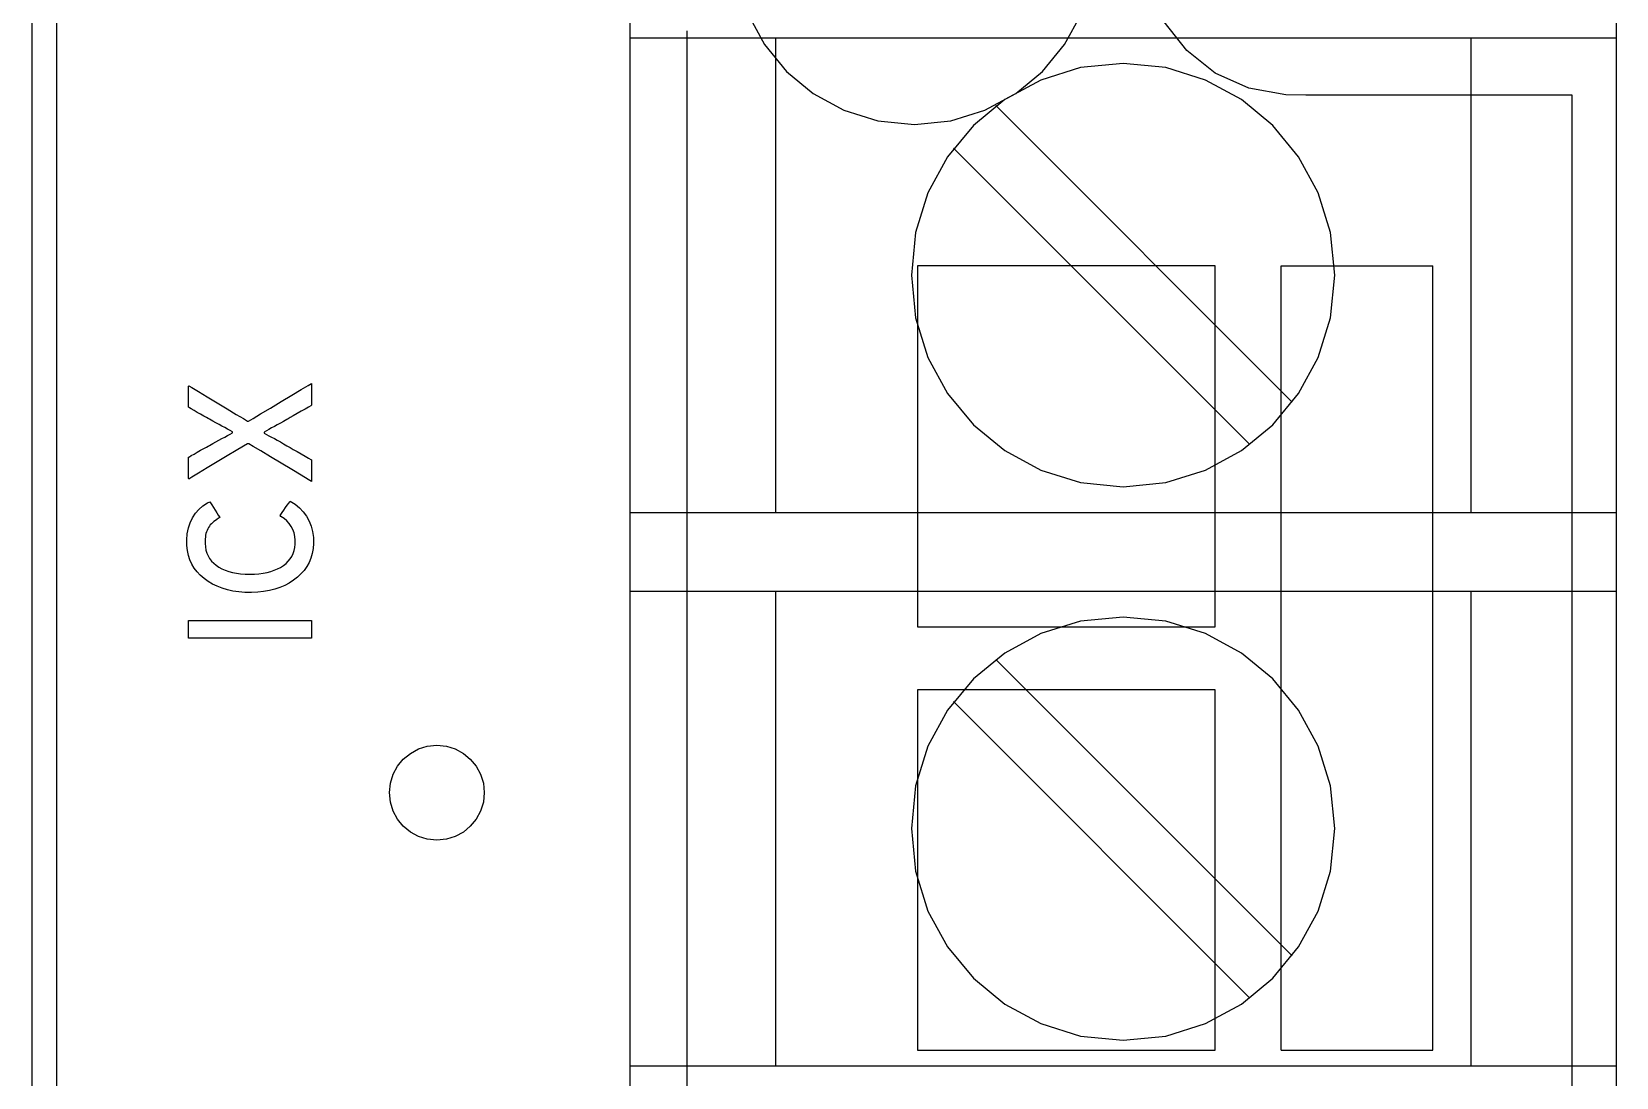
# Model space of a CAD drawing. Extents: x 1 to 47.7, y 0.2 to 33.5.
# Drawn here: x 34.671 to 35.924, y 8.065 to 8.891 of the extents above; entities that cross this region are included whole.
import ezdxf

# ---------------------------------------------------------------- set-up
doc = ezdxf.new("R2010")
doc.units = 0
doc.header["$MEASUREMENT"] = 0
for name, color, linetype in [('1_1__SCREW_TERMINAL_BLOCK_', 7, 'CONTINUOUS'), ('1_2__SCREW_TERMINAL_BLOCK_', 7, 'CONTINUOUS'), ('1_3__CONNECTORIZED_RELAY__', 7, 'CONTINUOUS'), ('1_4__CONNECTORIZED_RELAY__', 7, 'CONTINUOUS')]:
    doc.layers.add(name, color=color, linetype=linetype)

msp = doc.modelspace()

# ---------------------------------------------------------------- linework, layer by layer
at = {"layer": '1_1__SCREW_TERMINAL_BLOCK_'}
for points in [[(34.6712, 12.2817), (34.6712, 12.1342), (34.6712, 11.9848), (34.6712, 11.8335), (34.6712, 11.6806), (34.6712, 11.526), (34.6712, 11.3699), (34.6712, 11.2125), (34.6712, 11.0537), (34.6712, 10.8937), (34.6712, 10.7326), (34.6712, 10.5705), (34.6712, 10.4076), (34.6712, 10.2438), (34.6712, 9.9144), (34.6712, 9.583), (34.6712, 8.9177), (34.6712, 8.5855), (34.6712, 8.2547), (34.6712, 7.9261)], [(34.6912, 7.9279), (34.6912, 8.0812), (34.6912, 8.3895), (34.6912, 8.6997), (34.6912, 9.011), (34.6912, 9.6339), (34.6912, 9.944), (34.6912, 10.2521), (34.6912, 10.4051), (34.6912, 10.5574), (34.6912, 10.7088), (34.6912, 10.8592), (34.6912, 11.0086), (34.6912, 11.1568), (34.6912, 11.3037), (34.6912, 11.4493), (34.6912, 11.5934), (34.6912, 11.7359), (34.6912, 11.8769), (34.6912, 12.016), (34.6912, 12.1534), (34.6912, 12.2887)], [(35.1441, 8.8996), (35.1441, 8.8591), (35.1441, 8.8078), (35.1441, 8.7466), (35.1441, 8.6761), (35.1441, 8.5972), (35.1441, 8.5108), (35.1441, 8.4176), (35.1441, 8.3185), (35.1441, 8.2142), (35.1441, 7.9935)], [(35.9241, 7.9935), (35.9241, 8.2142), (35.9241, 8.3185), (35.9241, 8.4176), (35.9241, 8.5108), (35.9241, 8.5972), (35.9241, 8.6761), (35.9241, 8.7466), (35.9241, 8.8078), (35.9241, 8.8591), (35.9241, 8.8996)], [(35.1441, 8.886), (35.9241, 8.886)], [(35.2592, 8.886), (35.2592, 8.511)], [(35.809, 8.886), (35.809, 8.511)], [(35.4335, 8.8325), (35.6678, 8.5982)], [(35.4001, 8.799), (35.6344, 8.5648)], [(35.1441, 8.511), (35.9241, 8.511)], [(35.1441, 8.4487), (35.9241, 8.4487)], [(35.2592, 8.4487), (35.2592, 8.0737)], [(35.809, 8.4487), (35.809, 8.0737)], [(34.8925, 8.4116), (34.7953, 8.4116), (34.7953, 8.4257), (34.8925, 8.4257), (34.8925, 8.4116)], [(35.4335, 8.3949), (35.6678, 8.1607)], [(35.4001, 8.3615), (35.6344, 8.1272)], [(35.1441, 8.0737), (35.9241, 8.0737)]]:
    msp.add_lwpolyline(points, dxfattribs=at)
for points in [[(35.5341, 8.8659), (35.5004, 8.8625), (35.469, 8.8527), (35.4405, 8.8373), (35.4158, 8.8169), (35.3953, 8.7921), (35.3798, 8.7637), (35.3701, 8.7323), (35.3667, 8.6986), (35.3701, 8.6649), (35.3798, 8.6334), (35.3953, 8.605), (35.4158, 8.5803), (35.4405, 8.5599), (35.469, 8.5445), (35.5004, 8.5347), (35.5341, 8.5313), (35.5678, 8.5347), (35.5992, 8.5445), (35.6277, 8.5599), (35.6524, 8.5803), (35.6729, 8.605), (35.6883, 8.6334), (35.6981, 8.6649), (35.7015, 8.6986), (35.6981, 8.7323), (35.6883, 8.7637), (35.6729, 8.7921), (35.6524, 8.8169), (35.6277, 8.8373), (35.5992, 8.8527), (35.5678, 8.8625)], [(34.8925, 8.5957), (34.8918, 8.5953), (34.89, 8.5942), (34.8874, 8.5927), (34.8843, 8.5909), (34.881, 8.5891), (34.878, 8.5873), (34.8756, 8.5859), (34.874, 8.585), (34.8729, 8.5844), (34.8703, 8.5829), (34.8678, 8.5816), (34.8654, 8.5802), (34.8631, 8.579), (34.8609, 8.5778), (34.8588, 8.5766), (34.8568, 8.5755), (34.8549, 8.5745), (34.8549, 8.5736), (34.8568, 8.5726), (34.8588, 8.5716), (34.8609, 8.5705), (34.8631, 8.5693), (34.8654, 8.568), (34.8678, 8.5667), (34.8703, 8.5652), (34.8729, 8.5637), (34.874, 8.5631), (34.8756, 8.5622), (34.878, 8.5608), (34.881, 8.5591), (34.8843, 8.5573), (34.8874, 8.5555), (34.89, 8.554), (34.8918, 8.5529), (34.8925, 8.5526), (34.8925, 8.5519), (34.8925, 8.5503), (34.8925, 8.5479), (34.8925, 8.5451), (34.8925, 8.5422), (34.8925, 8.5395), (34.8925, 8.5372), (34.8925, 8.5358), (34.8924, 8.5355), (34.8897, 8.5371), (34.8843, 8.5404), (34.8769, 8.5448), (34.8685, 8.5499), (34.86, 8.555), (34.8523, 8.5596), (34.8463, 8.5632), (34.8429, 8.5653), (34.8419, 8.5653), (34.8387, 8.5634), (34.833, 8.56), (34.8258, 8.5556), (34.8178, 8.5509), (34.81, 8.5462), (34.8031, 8.542), (34.7979, 8.5389), (34.7954, 8.5374), (34.7953, 8.5377), (34.7953, 8.5392), (34.7953, 8.5414), (34.7953, 8.5442), (34.7953, 8.5472), (34.7953, 8.55), (34.7953, 8.5524), (34.7953, 8.5541), (34.7953, 8.5547), (34.7959, 8.555), (34.7974, 8.5559), (34.7996, 8.5571), (34.8021, 8.5586), (34.8048, 8.5601), (34.8073, 8.5615), (34.8094, 8.5627), (34.8107, 8.5634), (34.8117, 8.564), (34.8143, 8.5654), (34.8168, 8.5668), (34.8192, 8.5682), (34.8215, 8.5694), (34.8238, 8.5706), (34.8259, 8.5718), (34.828, 8.5728), (34.8299, 8.5738), (34.83, 8.5748), (34.828, 8.5758), (34.826, 8.5768), (34.8239, 8.578), (34.8216, 8.5792), (34.8193, 8.5804), (34.8169, 8.5818), (34.8143, 8.5832), (34.8117, 8.5847), (34.8107, 8.5852), (34.8094, 8.586), (34.8073, 8.5872), (34.8048, 8.5886), (34.8021, 8.5901), (34.7996, 8.5916), (34.7974, 8.5929), (34.7959, 8.5937), (34.7953, 8.5941), (34.7953, 8.5947), (34.7953, 8.5963), (34.7953, 8.5987), (34.7953, 8.6015), (34.7953, 8.6044), (34.7953, 8.6071), (34.7953, 8.6094), (34.7953, 8.6108), (34.7954, 8.6111), (34.7979, 8.6096), (34.803, 8.6065), (34.8099, 8.6024), (34.8178, 8.5977), (34.8257, 8.5929), (34.8329, 8.5885), (34.8386, 8.5851), (34.8418, 8.5832), (34.8427, 8.5832), (34.8462, 8.5853), (34.8522, 8.5889), (34.8599, 8.5935), (34.8684, 8.5986), (34.8768, 8.6037), (34.8842, 8.6081), (34.8897, 8.6114), (34.8924, 8.613), (34.8925, 8.6127), (34.8925, 8.6112), (34.8925, 8.609), (34.8925, 8.6062), (34.8925, 8.6033), (34.8925, 8.6004), (34.8925, 8.598), (34.8925, 8.5963)], [(34.8755, 8.52), (34.8794, 8.5174), (34.8829, 8.5146), (34.8859, 8.5114), (34.8884, 8.508), (34.8905, 8.5042), (34.8921, 8.5002), (34.8932, 8.4958), (34.8939, 8.4912), (34.894, 8.4864), (34.8937, 8.4824), (34.893, 8.4785), (34.8919, 8.4749), (34.8905, 8.4714), (34.8887, 8.4682), (34.8866, 8.4652), (34.8841, 8.4624), (34.8813, 8.4598), (34.8782, 8.4574), (34.8749, 8.4552), (34.8713, 8.4533), (34.8675, 8.4517), (34.8634, 8.4503), (34.8592, 8.4492), (34.8546, 8.4485), (34.8499, 8.448), (34.8449, 8.4477), (34.8398, 8.4478), (34.835, 8.4482), (34.8303, 8.4489), (34.8259, 8.4498), (34.8218, 8.4511), (34.8179, 8.4526), (34.8142, 8.4544), (34.8107, 8.4564), (34.8075, 8.4588), (34.8045, 8.4613), (34.802, 8.464), (34.7997, 8.467), (34.7979, 8.4701), (34.7963, 8.4735), (34.7952, 8.477), (34.7943, 8.4808), (34.7939, 8.4848), (34.7938, 8.4893), (34.7942, 8.4942), (34.7951, 8.4987), (34.7965, 8.5029), (34.7983, 8.5068), (34.8006, 8.5103), (34.8033, 8.5134), (34.8066, 8.5162), (34.8103, 8.5187), (34.812, 8.5194), (34.8126, 8.5185), (34.8136, 8.5169), (34.8149, 8.5149), (34.8162, 8.5128), (34.8176, 8.5107), (34.8187, 8.5089), (34.8196, 8.5076), (34.8199, 8.5071), (34.8188, 8.5064), (34.8175, 8.5055), (34.8164, 8.5047), (34.8153, 8.5038), (34.8142, 8.5029), (34.8133, 8.502), (34.8124, 8.5011), (34.8117, 8.5001), (34.811, 8.4991), (34.8104, 8.498), (34.8099, 8.4968), (34.8094, 8.4956), (34.809, 8.4943), (34.8087, 8.493), (34.8085, 8.4915), (34.8084, 8.4901), (34.8083, 8.4885), (34.8083, 8.4864), (34.8085, 8.4837), (34.809, 8.4812), (34.8098, 8.4788), (34.8107, 8.4766), (34.8119, 8.4745), (34.8134, 8.4726), (34.8151, 8.4709), (34.817, 8.4693), (34.8192, 8.4678), (34.8216, 8.4665), (34.8242, 8.4654), (34.827, 8.4644), (34.8299, 8.4636), (34.8331, 8.463), (34.8364, 8.4626), (34.8399, 8.4623), (34.8436, 8.4622), (34.8473, 8.4623), (34.8508, 8.4625), (34.8541, 8.463), (34.8573, 8.4636), (34.8602, 8.4643), (34.863, 8.4653), (34.8656, 8.4664), (34.868, 8.4676), (34.8702, 8.4691), (34.8723, 8.4707), (34.8741, 8.4724), (34.8756, 8.4743), (34.8769, 8.4763), (34.8779, 8.4785), (34.8787, 8.4809), (34.8792, 8.4834), (34.8795, 8.486), (34.8795, 8.489), (34.8792, 8.4921), (34.8786, 8.4949), (34.8776, 8.4976), (34.8764, 8.5), (34.8748, 8.5023), (34.8729, 8.5043), (34.8707, 8.5062), (34.8681, 8.5078), (34.8676, 8.5085), (34.8682, 8.5094), (34.8693, 8.511), (34.8706, 8.5128), (34.8719, 8.5148), (34.8733, 8.5168), (34.8744, 8.5184), (34.8752, 8.5195)], [(35.5341, 8.4283), (35.5004, 8.425), (35.469, 8.4152), (35.4405, 8.3998), (35.4158, 8.3794), (35.3953, 8.3547), (35.3798, 8.3262), (35.3701, 8.2948), (35.3667, 8.2611), (35.3701, 8.2274), (35.3798, 8.196), (35.3953, 8.1676), (35.4158, 8.1428), (35.4405, 8.1224), (35.469, 8.107), (35.5004, 8.0972), (35.5341, 8.0938), (35.5678, 8.0972), (35.5992, 8.107), (35.6277, 8.1224), (35.6524, 8.1428), (35.6729, 8.1676), (35.6883, 8.196), (35.6981, 8.2274), (35.7015, 8.2611), (35.6981, 8.2948), (35.6883, 8.3262), (35.6729, 8.3547), (35.6524, 8.3794), (35.6277, 8.3998), (35.5992, 8.4152), (35.5678, 8.425)], [(34.9915, 8.327), (34.9991, 8.3263), (35.0061, 8.3241), (35.0125, 8.3206), (35.018, 8.3161), (35.0226, 8.3105), (35.0261, 8.3041), (35.0283, 8.2971), (35.029, 8.2896), (35.0283, 8.282), (35.0261, 8.275), (35.0226, 8.2686), (35.018, 8.263), (35.0125, 8.2584), (35.0061, 8.255), (34.9991, 8.2528), (34.9915, 8.252), (34.984, 8.2528), (34.9769, 8.255), (34.9706, 8.2584), (34.965, 8.263), (34.9604, 8.2686), (34.957, 8.275), (34.9548, 8.282), (34.954, 8.2896), (34.9548, 8.2971), (34.957, 8.3041), (34.9604, 8.3105), (34.965, 8.3161), (34.9706, 8.3206), (34.9769, 8.3241), (34.984, 8.3263)]]:
    msp.add_lwpolyline(points, close=True, dxfattribs=at)
at = {"layer": '1_2__SCREW_TERMINAL_BLOCK_'}
for points in [[(34.6712, 12.2817), (34.6712, 12.1342), (34.6712, 11.9848), (34.6712, 11.8335), (34.6712, 11.6806), (34.6712, 11.526), (34.6712, 11.3699), (34.6712, 11.2125), (34.6712, 11.0537), (34.6712, 10.8937), (34.6712, 10.7326), (34.6712, 10.5705), (34.6712, 10.4076), (34.6712, 10.2438), (34.6712, 9.9144), (34.6712, 9.583), (34.6712, 8.9177), (34.6712, 8.5855), (34.6712, 8.2547), (34.6712, 7.9261)], [(34.6912, 7.9279), (34.6912, 8.0812), (34.6912, 8.3895), (34.6912, 8.6997), (34.6912, 9.011), (34.6912, 9.6339), (34.6912, 9.944), (34.6912, 10.2521), (34.6912, 10.4051), (34.6912, 10.5574), (34.6912, 10.7088), (34.6912, 10.8592), (34.6912, 11.0086), (34.6912, 11.1568), (34.6912, 11.3037), (34.6912, 11.4493), (34.6912, 11.5934), (34.6912, 11.7359), (34.6912, 11.8769), (34.6912, 12.016), (34.6912, 12.1534), (34.6912, 12.2887)], [(35.1441, 8.9106), (35.1441, 8.8874), (35.1441, 8.8591), (35.1441, 8.8261), (35.1441, 8.7885), (35.1441, 8.7466), (35.1441, 8.7005), (35.1441, 8.6507), (35.1441, 8.5972), (35.1441, 8.4804), (35.1441, 8.3521), (35.1441, 8.2142), (35.1441, 8.0686), (35.1441, 7.9172)], [(35.9241, 7.9172), (35.9241, 8.0686), (35.9241, 8.2142), (35.9241, 8.3521), (35.9241, 8.4804), (35.9241, 8.5972), (35.9241, 8.6507), (35.9241, 8.7005), (35.9241, 8.7466), (35.9241, 8.7885), (35.9241, 8.8261), (35.9241, 8.8591), (35.9241, 8.8874), (35.9241, 8.9106)], [(35.1441, 8.886), (35.9241, 8.886)], [(35.2592, 8.886), (35.2592, 8.511)], [(35.809, 8.886), (35.809, 8.511)], [(35.4335, 8.8325), (35.6678, 8.5982)], [(35.4001, 8.799), (35.6344, 8.5648)], [(35.1441, 8.511), (35.9241, 8.511)], [(35.1441, 8.4487), (35.9241, 8.4487)], [(35.2592, 8.4487), (35.2592, 8.0737)], [(35.809, 8.4487), (35.809, 8.0737)], [(34.8925, 8.4116), (34.7953, 8.4116), (34.7953, 8.4257), (34.8925, 8.4257), (34.8925, 8.4116)], [(35.4335, 8.3949), (35.6678, 8.1607)], [(35.4001, 8.3615), (35.6344, 8.1272)], [(35.1441, 8.0737), (35.9241, 8.0737)]]:
    msp.add_lwpolyline(points, dxfattribs=at)
for points in [[(35.5341, 8.8659), (35.5004, 8.8625), (35.469, 8.8527), (35.4405, 8.8373), (35.4158, 8.8169), (35.3953, 8.7921), (35.3798, 8.7637), (35.3701, 8.7323), (35.3667, 8.6986), (35.3701, 8.6649), (35.3798, 8.6334), (35.3953, 8.605), (35.4158, 8.5803), (35.4405, 8.5599), (35.469, 8.5445), (35.5004, 8.5347), (35.5341, 8.5313), (35.5678, 8.5347), (35.5992, 8.5445), (35.6277, 8.5599), (35.6524, 8.5803), (35.6729, 8.605), (35.6883, 8.6334), (35.6981, 8.6649), (35.7015, 8.6986), (35.6981, 8.7323), (35.6883, 8.7637), (35.6729, 8.7921), (35.6524, 8.8169), (35.6277, 8.8373), (35.5992, 8.8527), (35.5678, 8.8625)], [(34.8925, 8.5957), (34.8918, 8.5953), (34.89, 8.5942), (34.8874, 8.5927), (34.8843, 8.5909), (34.881, 8.5891), (34.878, 8.5873), (34.8756, 8.5859), (34.874, 8.585), (34.8729, 8.5844), (34.8703, 8.5829), (34.8678, 8.5816), (34.8654, 8.5802), (34.8631, 8.579), (34.8609, 8.5778), (34.8588, 8.5766), (34.8568, 8.5755), (34.8549, 8.5745), (34.8549, 8.5736), (34.8568, 8.5726), (34.8588, 8.5716), (34.8609, 8.5705), (34.8631, 8.5693), (34.8654, 8.568), (34.8678, 8.5667), (34.8703, 8.5652), (34.8729, 8.5637), (34.874, 8.5631), (34.8756, 8.5622), (34.878, 8.5608), (34.881, 8.5591), (34.8843, 8.5573), (34.8874, 8.5555), (34.89, 8.554), (34.8918, 8.5529), (34.8925, 8.5526), (34.8925, 8.5519), (34.8925, 8.5503), (34.8925, 8.5479), (34.8925, 8.5451), (34.8925, 8.5422), (34.8925, 8.5395), (34.8925, 8.5372), (34.8925, 8.5358), (34.8924, 8.5355), (34.8897, 8.5371), (34.8843, 8.5404), (34.8769, 8.5448), (34.8685, 8.5499), (34.86, 8.555), (34.8523, 8.5596), (34.8463, 8.5632), (34.8429, 8.5653), (34.8419, 8.5653), (34.8387, 8.5634), (34.833, 8.56), (34.8258, 8.5556), (34.8178, 8.5509), (34.81, 8.5462), (34.8031, 8.542), (34.7979, 8.5389), (34.7954, 8.5374), (34.7953, 8.5377), (34.7953, 8.5392), (34.7953, 8.5414), (34.7953, 8.5442), (34.7953, 8.5472), (34.7953, 8.55), (34.7953, 8.5524), (34.7953, 8.5541), (34.7953, 8.5547), (34.7959, 8.555), (34.7974, 8.5559), (34.7996, 8.5571), (34.8021, 8.5586), (34.8048, 8.5601), (34.8073, 8.5615), (34.8094, 8.5627), (34.8107, 8.5634), (34.8117, 8.564), (34.8143, 8.5654), (34.8168, 8.5668), (34.8192, 8.5682), (34.8215, 8.5694), (34.8238, 8.5706), (34.8259, 8.5718), (34.828, 8.5728), (34.8299, 8.5738), (34.83, 8.5748), (34.828, 8.5758), (34.826, 8.5768), (34.8239, 8.578), (34.8216, 8.5792), (34.8193, 8.5804), (34.8169, 8.5818), (34.8143, 8.5832), (34.8117, 8.5847), (34.8107, 8.5852), (34.8094, 8.586), (34.8073, 8.5872), (34.8048, 8.5886), (34.8021, 8.5901), (34.7996, 8.5916), (34.7974, 8.5929), (34.7959, 8.5937), (34.7953, 8.5941), (34.7953, 8.5947), (34.7953, 8.5963), (34.7953, 8.5987), (34.7953, 8.6015), (34.7953, 8.6044), (34.7953, 8.6071), (34.7953, 8.6094), (34.7953, 8.6108), (34.7954, 8.6111), (34.7979, 8.6096), (34.803, 8.6065), (34.8099, 8.6024), (34.8178, 8.5977), (34.8257, 8.5929), (34.8329, 8.5885), (34.8386, 8.5851), (34.8418, 8.5832), (34.8427, 8.5832), (34.8462, 8.5853), (34.8522, 8.5889), (34.8599, 8.5935), (34.8684, 8.5986), (34.8768, 8.6037), (34.8842, 8.6081), (34.8897, 8.6114), (34.8924, 8.613), (34.8925, 8.6127), (34.8925, 8.6112), (34.8925, 8.609), (34.8925, 8.6062), (34.8925, 8.6033), (34.8925, 8.6004), (34.8925, 8.598), (34.8925, 8.5963)], [(34.8755, 8.52), (34.8794, 8.5174), (34.8829, 8.5146), (34.8859, 8.5114), (34.8884, 8.508), (34.8905, 8.5042), (34.8921, 8.5002), (34.8932, 8.4958), (34.8939, 8.4912), (34.894, 8.4864), (34.8937, 8.4824), (34.893, 8.4785), (34.8919, 8.4749), (34.8905, 8.4714), (34.8887, 8.4682), (34.8866, 8.4652), (34.8841, 8.4624), (34.8813, 8.4598), (34.8782, 8.4574), (34.8749, 8.4552), (34.8713, 8.4533), (34.8675, 8.4517), (34.8634, 8.4503), (34.8592, 8.4492), (34.8546, 8.4485), (34.8499, 8.448), (34.8449, 8.4477), (34.8398, 8.4478), (34.835, 8.4482), (34.8303, 8.4489), (34.8259, 8.4498), (34.8218, 8.4511), (34.8179, 8.4526), (34.8142, 8.4544), (34.8107, 8.4564), (34.8075, 8.4588), (34.8045, 8.4613), (34.802, 8.464), (34.7997, 8.467), (34.7979, 8.4701), (34.7963, 8.4735), (34.7952, 8.477), (34.7943, 8.4808), (34.7939, 8.4848), (34.7938, 8.4893), (34.7942, 8.4942), (34.7951, 8.4987), (34.7965, 8.5029), (34.7983, 8.5068), (34.8006, 8.5103), (34.8033, 8.5134), (34.8066, 8.5162), (34.8103, 8.5187), (34.812, 8.5194), (34.8126, 8.5185), (34.8136, 8.5169), (34.8149, 8.5149), (34.8162, 8.5128), (34.8176, 8.5107), (34.8187, 8.5089), (34.8196, 8.5076), (34.8199, 8.5071), (34.8188, 8.5064), (34.8175, 8.5055), (34.8164, 8.5047), (34.8153, 8.5038), (34.8142, 8.5029), (34.8133, 8.502), (34.8124, 8.5011), (34.8117, 8.5001), (34.811, 8.4991), (34.8104, 8.498), (34.8099, 8.4968), (34.8094, 8.4956), (34.809, 8.4943), (34.8087, 8.493), (34.8085, 8.4915), (34.8084, 8.4901), (34.8083, 8.4885), (34.8083, 8.4864), (34.8085, 8.4837), (34.809, 8.4812), (34.8098, 8.4788), (34.8107, 8.4766), (34.8119, 8.4745), (34.8134, 8.4726), (34.8151, 8.4709), (34.817, 8.4693), (34.8192, 8.4678), (34.8216, 8.4665), (34.8242, 8.4654), (34.827, 8.4644), (34.8299, 8.4636), (34.8331, 8.463), (34.8364, 8.4626), (34.8399, 8.4623), (34.8436, 8.4622), (34.8473, 8.4623), (34.8508, 8.4625), (34.8541, 8.463), (34.8573, 8.4636), (34.8602, 8.4643), (34.863, 8.4653), (34.8656, 8.4664), (34.868, 8.4676), (34.8702, 8.4691), (34.8723, 8.4707), (34.8741, 8.4724), (34.8756, 8.4743), (34.8769, 8.4763), (34.8779, 8.4785), (34.8787, 8.4809), (34.8792, 8.4834), (34.8795, 8.486), (34.8795, 8.489), (34.8792, 8.4921), (34.8786, 8.4949), (34.8776, 8.4976), (34.8764, 8.5), (34.8748, 8.5023), (34.8729, 8.5043), (34.8707, 8.5062), (34.8681, 8.5078), (34.8676, 8.5085), (34.8682, 8.5094), (34.8693, 8.511), (34.8706, 8.5128), (34.8719, 8.5148), (34.8733, 8.5168), (34.8744, 8.5184), (34.8752, 8.5195)], [(35.5341, 8.4283), (35.5004, 8.425), (35.469, 8.4152), (35.4405, 8.3998), (35.4158, 8.3794), (35.3953, 8.3547), (35.3798, 8.3262), (35.3701, 8.2948), (35.3667, 8.2611), (35.3701, 8.2274), (35.3798, 8.196), (35.3953, 8.1676), (35.4158, 8.1428), (35.4405, 8.1224), (35.469, 8.107), (35.5004, 8.0972), (35.5341, 8.0938), (35.5678, 8.0972), (35.5992, 8.107), (35.6277, 8.1224), (35.6524, 8.1428), (35.6729, 8.1676), (35.6883, 8.196), (35.6981, 8.2274), (35.7015, 8.2611), (35.6981, 8.2948), (35.6883, 8.3262), (35.6729, 8.3547), (35.6524, 8.3794), (35.6277, 8.3998), (35.5992, 8.4152), (35.5678, 8.425)], [(34.9915, 8.327), (34.9991, 8.3263), (35.0061, 8.3241), (35.0125, 8.3206), (35.018, 8.3161), (35.0226, 8.3105), (35.0261, 8.3041), (35.0283, 8.2971), (35.029, 8.2896), (35.0283, 8.282), (35.0261, 8.275), (35.0226, 8.2686), (35.018, 8.263), (35.0125, 8.2584), (35.0061, 8.255), (34.9991, 8.2528), (34.9915, 8.252), (34.984, 8.2528), (34.9769, 8.255), (34.9706, 8.2584), (34.965, 8.263), (34.9604, 8.2686), (34.957, 8.275), (34.9548, 8.282), (34.954, 8.2896), (34.9548, 8.2971), (34.957, 8.3041), (34.9604, 8.3105), (34.965, 8.3161), (34.9706, 8.3206), (34.9769, 8.3241), (34.984, 8.3263)]]:
    msp.add_lwpolyline(points, close=True, dxfattribs=at)
at = {"layer": '1_3__CONNECTORIZED_RELAY__'}
for points in [[(34.6712, 12.2491), (34.6712, 12.1012), (34.6712, 11.9513), (34.6712, 11.7997), (34.6712, 11.6464), (34.6712, 11.4915), (34.6712, 11.3351), (34.6712, 11.1773), (34.6712, 11.0182), (34.6712, 10.858), (34.6712, 10.6967), (34.6712, 10.5344), (34.6712, 10.3712), (34.6712, 10.2073), (34.6712, 9.8776), (34.6712, 9.5461), (34.6712, 9.2135), (34.6712, 8.5487), (34.6712, 8.2181), (34.6712, 7.8897)], [(34.6912, 7.8884), (34.6912, 8.1273), (34.6912, 8.3677), (34.6912, 8.6093), (34.6912, 9.5804), (34.6912, 9.8225), (34.6912, 10.0637), (34.6912, 10.3034), (34.6912, 10.5415), (34.6912, 10.7775), (34.6912, 11.0111), (34.6912, 11.2418), (34.6912, 11.356), (34.6912, 11.4694), (34.6912, 11.5819), (34.6912, 11.6935), (34.6912, 11.8041), (34.6912, 11.9136), (34.6912, 12.0222), (34.6912, 12.1296), (34.6912, 12.2358)], [(35.2373, 8.905), (35.2505, 8.8807), (35.268, 8.8595), (35.2891, 8.842), (35.3134, 8.8288), (35.3403, 8.8205), (35.3691, 8.8176), (35.398, 8.8205), (35.4249, 8.8288), (35.4492, 8.842), (35.4704, 8.8595), (35.4879, 8.8807), (35.5011, 8.905)], [(35.8893, 8.0213), (35.8893, 8.1604), (35.8893, 8.2916), (35.8893, 8.4132), (35.8893, 8.5233), (35.8893, 8.62), (35.8893, 8.6628), (35.8893, 8.7016), (35.8893, 8.7361), (35.8893, 8.7661), (35.8893, 8.7914), (35.8893, 8.8118), (35.8893, 8.8269), (35.8893, 8.8366), (35.8893, 8.8407), (35.8891, 8.8408), (35.8838, 8.8408), (35.872, 8.8408), (35.8549, 8.8408), (35.8098, 8.8408), (35.7587, 8.8408), (35.7116, 8.8408), (35.6927, 8.8408), (35.6786, 8.8408), (35.6629, 8.841), (35.6335, 8.8462), (35.607, 8.8582), (35.5844, 8.876), (35.5666, 8.8986)], [(35.1892, 8.8915), (35.1892, 8.8624), (35.1892, 8.8287), (35.1892, 8.7908), (35.1892, 8.7488), (35.1892, 8.7029), (35.1892, 8.6006), (35.1892, 8.4857), (35.1892, 8.36), (35.1892, 8.2255), (35.1892, 8.0839), (35.1892, 7.787)], [(35.6068, 8.4207), (35.6068, 8.7058), (35.3715, 8.7058), (35.3715, 8.4207), (35.6068, 8.4207)], [(35.6591, 8.0859), (35.6591, 8.7058)], [(35.6591, 8.7058), (35.779, 8.7058)], [(35.779, 8.0859), (35.779, 8.7058)], [(34.8925, 8.4116), (34.7953, 8.4116), (34.7953, 8.4257), (34.8925, 8.4257), (34.8925, 8.4116)], [(35.6068, 8.0859), (35.6068, 8.3708), (35.3715, 8.3708), (35.3715, 8.0859), (35.6068, 8.0859)], [(35.6591, 8.0859), (35.779, 8.0859)]]:
    msp.add_lwpolyline(points, dxfattribs=at)
for points in [[(34.8925, 8.5957), (34.8918, 8.5953), (34.89, 8.5942), (34.8874, 8.5927), (34.8843, 8.5909), (34.881, 8.5891), (34.878, 8.5873), (34.8756, 8.5859), (34.874, 8.585), (34.8729, 8.5844), (34.8703, 8.5829), (34.8678, 8.5816), (34.8654, 8.5802), (34.8631, 8.579), (34.8609, 8.5778), (34.8588, 8.5766), (34.8568, 8.5755), (34.8549, 8.5745), (34.8549, 8.5736), (34.8568, 8.5726), (34.8588, 8.5716), (34.8609, 8.5705), (34.8631, 8.5693), (34.8654, 8.568), (34.8678, 8.5667), (34.8703, 8.5652), (34.8729, 8.5637), (34.874, 8.5631), (34.8756, 8.5622), (34.878, 8.5608), (34.881, 8.5591), (34.8843, 8.5573), (34.8874, 8.5555), (34.89, 8.554), (34.8918, 8.5529), (34.8925, 8.5526), (34.8925, 8.5519), (34.8925, 8.5503), (34.8925, 8.5479), (34.8925, 8.5451), (34.8925, 8.5422), (34.8925, 8.5395), (34.8925, 8.5372), (34.8925, 8.5358), (34.8924, 8.5355), (34.8897, 8.5371), (34.8843, 8.5404), (34.8769, 8.5448), (34.8685, 8.5499), (34.86, 8.555), (34.8523, 8.5596), (34.8463, 8.5632), (34.8429, 8.5653), (34.8419, 8.5653), (34.8387, 8.5634), (34.833, 8.56), (34.8258, 8.5556), (34.8178, 8.5509), (34.81, 8.5462), (34.8031, 8.542), (34.7979, 8.5389), (34.7954, 8.5374), (34.7953, 8.5377), (34.7953, 8.5392), (34.7953, 8.5414), (34.7953, 8.5442), (34.7953, 8.5472), (34.7953, 8.55), (34.7953, 8.5524), (34.7953, 8.5541), (34.7953, 8.5547), (34.7959, 8.555), (34.7974, 8.5559), (34.7996, 8.5571), (34.8021, 8.5586), (34.8048, 8.5601), (34.8073, 8.5615), (34.8094, 8.5627), (34.8107, 8.5634), (34.8117, 8.564), (34.8143, 8.5654), (34.8168, 8.5668), (34.8192, 8.5682), (34.8215, 8.5694), (34.8238, 8.5706), (34.8259, 8.5718), (34.828, 8.5728), (34.8299, 8.5738), (34.83, 8.5748), (34.828, 8.5758), (34.826, 8.5768), (34.8239, 8.578), (34.8216, 8.5792), (34.8193, 8.5804), (34.8169, 8.5818), (34.8143, 8.5832), (34.8117, 8.5847), (34.8107, 8.5852), (34.8094, 8.586), (34.8073, 8.5872), (34.8048, 8.5886), (34.8021, 8.5901), (34.7996, 8.5916), (34.7974, 8.5929), (34.7959, 8.5937), (34.7953, 8.5941), (34.7953, 8.5947), (34.7953, 8.5963), (34.7953, 8.5987), (34.7953, 8.6015), (34.7953, 8.6044), (34.7953, 8.6071), (34.7953, 8.6094), (34.7953, 8.6108), (34.7954, 8.6111), (34.7979, 8.6096), (34.803, 8.6065), (34.8099, 8.6024), (34.8178, 8.5977), (34.8257, 8.5929), (34.8329, 8.5885), (34.8386, 8.5851), (34.8418, 8.5832), (34.8427, 8.5832), (34.8462, 8.5853), (34.8522, 8.5889), (34.8599, 8.5935), (34.8684, 8.5986), (34.8768, 8.6037), (34.8842, 8.6081), (34.8897, 8.6114), (34.8924, 8.613), (34.8925, 8.6127), (34.8925, 8.6112), (34.8925, 8.609), (34.8925, 8.6062), (34.8925, 8.6033), (34.8925, 8.6004), (34.8925, 8.598), (34.8925, 8.5963)], [(34.8755, 8.52), (34.8794, 8.5174), (34.8829, 8.5146), (34.8859, 8.5114), (34.8884, 8.508), (34.8905, 8.5042), (34.8921, 8.5002), (34.8932, 8.4958), (34.8939, 8.4912), (34.894, 8.4864), (34.8937, 8.4824), (34.893, 8.4785), (34.8919, 8.4749), (34.8905, 8.4714), (34.8887, 8.4682), (34.8866, 8.4652), (34.8841, 8.4624), (34.8813, 8.4598), (34.8782, 8.4574), (34.8749, 8.4552), (34.8713, 8.4533), (34.8675, 8.4517), (34.8634, 8.4503), (34.8592, 8.4492), (34.8546, 8.4485), (34.8499, 8.448), (34.8449, 8.4477), (34.8398, 8.4478), (34.835, 8.4482), (34.8303, 8.4489), (34.8259, 8.4498), (34.8218, 8.4511), (34.8179, 8.4526), (34.8142, 8.4544), (34.8107, 8.4564), (34.8075, 8.4588), (34.8045, 8.4613), (34.802, 8.464), (34.7997, 8.467), (34.7979, 8.4701), (34.7963, 8.4735), (34.7952, 8.477), (34.7943, 8.4808), (34.7939, 8.4848), (34.7938, 8.4893), (34.7942, 8.4942), (34.7951, 8.4987), (34.7965, 8.5029), (34.7983, 8.5068), (34.8006, 8.5103), (34.8033, 8.5134), (34.8066, 8.5162), (34.8103, 8.5187), (34.812, 8.5194), (34.8126, 8.5185), (34.8136, 8.5169), (34.8149, 8.5149), (34.8162, 8.5128), (34.8176, 8.5107), (34.8187, 8.5089), (34.8196, 8.5076), (34.8199, 8.5071), (34.8188, 8.5064), (34.8175, 8.5055), (34.8164, 8.5047), (34.8153, 8.5038), (34.8142, 8.5029), (34.8133, 8.502), (34.8124, 8.5011), (34.8117, 8.5001), (34.811, 8.4991), (34.8104, 8.498), (34.8099, 8.4968), (34.8094, 8.4956), (34.809, 8.4943), (34.8087, 8.493), (34.8085, 8.4915), (34.8084, 8.4901), (34.8083, 8.4885), (34.8083, 8.4864), (34.8085, 8.4837), (34.809, 8.4812), (34.8098, 8.4788), (34.8107, 8.4766), (34.8119, 8.4745), (34.8134, 8.4726), (34.8151, 8.4709), (34.817, 8.4693), (34.8192, 8.4678), (34.8216, 8.4665), (34.8242, 8.4654), (34.827, 8.4644), (34.8299, 8.4636), (34.8331, 8.463), (34.8364, 8.4626), (34.8399, 8.4623), (34.8436, 8.4622), (34.8473, 8.4623), (34.8508, 8.4625), (34.8541, 8.463), (34.8573, 8.4636), (34.8602, 8.4643), (34.863, 8.4653), (34.8656, 8.4664), (34.868, 8.4676), (34.8702, 8.4691), (34.8723, 8.4707), (34.8741, 8.4724), (34.8756, 8.4743), (34.8769, 8.4763), (34.8779, 8.4785), (34.8787, 8.4809), (34.8792, 8.4834), (34.8795, 8.486), (34.8795, 8.489), (34.8792, 8.4921), (34.8786, 8.4949), (34.8776, 8.4976), (34.8764, 8.5), (34.8748, 8.5023), (34.8729, 8.5043), (34.8707, 8.5062), (34.8681, 8.5078), (34.8676, 8.5085), (34.8682, 8.5094), (34.8693, 8.511), (34.8706, 8.5128), (34.8719, 8.5148), (34.8733, 8.5168), (34.8744, 8.5184), (34.8752, 8.5195)], [(34.9915, 8.327), (34.9991, 8.3263), (35.0061, 8.3241), (35.0125, 8.3206), (35.018, 8.3161), (35.0226, 8.3105), (35.0261, 8.3041), (35.0283, 8.2971), (35.029, 8.2896), (35.0283, 8.282), (35.0261, 8.275), (35.0226, 8.2686), (35.018, 8.263), (35.0125, 8.2584), (35.0061, 8.255), (34.9991, 8.2528), (34.9915, 8.252), (34.984, 8.2528), (34.9769, 8.255), (34.9706, 8.2584), (34.965, 8.263), (34.9604, 8.2686), (34.957, 8.275), (34.9548, 8.282), (34.954, 8.2896), (34.9548, 8.2971), (34.957, 8.3041), (34.9604, 8.3105), (34.965, 8.3161), (34.9706, 8.3206), (34.9769, 8.3241), (34.984, 8.3263)]]:
    msp.add_lwpolyline(points, close=True, dxfattribs=at)
at = {"layer": '1_4__CONNECTORIZED_RELAY__'}
for points in [[(34.6912, 7.9309), (34.6912, 8.2473), (34.6912, 8.5661), (34.6912, 8.8864), (34.6912, 9.5284), (34.6912, 9.8484), (34.6912, 10.1666), (34.6912, 10.3248), (34.6912, 10.4822), (34.6912, 10.6387), (34.6912, 10.7943), (34.6912, 10.9488), (34.6912, 11.1021), (34.6912, 11.2541), (34.6912, 11.4047), (34.6912, 11.5539), (34.6912, 11.7014), (34.6912, 11.8472), (34.6912, 11.9913), (34.6912, 12.1334), (34.6912, 12.2735)], [(34.6712, 12.2246), (34.6712, 12.0722), (34.6712, 11.9178), (34.6712, 11.7615), (34.6712, 11.6035), (34.6712, 11.4438), (34.6712, 11.2826), (34.6712, 11.12), (34.6712, 10.956), (34.6712, 10.7909), (34.6712, 10.6247), (34.6712, 10.4575), (34.6712, 10.2894), (34.6712, 9.9511), (34.6712, 9.6106), (34.6712, 9.269), (34.6712, 8.5855), (34.6712, 8.2455), (34.6712, 7.9079)], [(35.2373, 8.905), (35.2505, 8.8807), (35.268, 8.8595), (35.2891, 8.842), (35.3134, 8.8288), (35.3403, 8.8205), (35.3691, 8.8176), (35.398, 8.8205), (35.4249, 8.8288), (35.4492, 8.842), (35.4704, 8.8595), (35.4879, 8.8807), (35.5011, 8.905)], [(35.8893, 8.0213), (35.8893, 8.1604), (35.8893, 8.2916), (35.8893, 8.4132), (35.8893, 8.5233), (35.8893, 8.62), (35.8893, 8.6628), (35.8893, 8.7016), (35.8893, 8.7361), (35.8893, 8.7661), (35.8893, 8.7914), (35.8893, 8.8118), (35.8893, 8.8269), (35.8893, 8.8366), (35.8893, 8.8407), (35.8891, 8.8408), (35.8838, 8.8408), (35.872, 8.8408), (35.8549, 8.8408), (35.8098, 8.8408), (35.7587, 8.8408), (35.7116, 8.8408), (35.6927, 8.8408), (35.6786, 8.8408), (35.6629, 8.841), (35.6335, 8.8462), (35.607, 8.8582), (35.5844, 8.876), (35.5666, 8.8986)], [(35.1892, 8.8915), (35.1892, 8.8624), (35.1892, 8.8287), (35.1892, 8.7908), (35.1892, 8.7488), (35.1892, 8.7029), (35.1892, 8.6006), (35.1892, 8.4857), (35.1892, 8.36), (35.1892, 8.2255), (35.1892, 8.0839), (35.1892, 7.787)], [(35.6068, 8.4207), (35.6068, 8.7058), (35.3715, 8.7058), (35.3715, 8.4207), (35.6068, 8.4207)], [(35.6591, 8.0859), (35.6591, 8.7058)], [(35.6591, 8.7058), (35.779, 8.7058)], [(35.779, 8.0859), (35.779, 8.7058)], [(34.8925, 8.4116), (34.7953, 8.4116), (34.7953, 8.4257), (34.8925, 8.4257), (34.8925, 8.4116)], [(35.6068, 8.0859), (35.6068, 8.3708), (35.3715, 8.3708), (35.3715, 8.0859), (35.6068, 8.0859)], [(35.6591, 8.0859), (35.779, 8.0859)]]:
    msp.add_lwpolyline(points, dxfattribs=at)
for points in [[(34.8925, 8.5957), (34.8918, 8.5953), (34.89, 8.5942), (34.8874, 8.5927), (34.8843, 8.5909), (34.881, 8.5891), (34.878, 8.5873), (34.8756, 8.5859), (34.874, 8.585), (34.8729, 8.5844), (34.8703, 8.5829), (34.8678, 8.5816), (34.8654, 8.5802), (34.8631, 8.579), (34.8609, 8.5778), (34.8588, 8.5766), (34.8568, 8.5755), (34.8549, 8.5745), (34.8549, 8.5736), (34.8568, 8.5726), (34.8588, 8.5716), (34.8609, 8.5705), (34.8631, 8.5693), (34.8654, 8.568), (34.8678, 8.5667), (34.8703, 8.5652), (34.8729, 8.5637), (34.874, 8.5631), (34.8756, 8.5622), (34.878, 8.5608), (34.881, 8.5591), (34.8843, 8.5573), (34.8874, 8.5555), (34.89, 8.554), (34.8918, 8.5529), (34.8925, 8.5526), (34.8925, 8.5519), (34.8925, 8.5503), (34.8925, 8.5479), (34.8925, 8.5451), (34.8925, 8.5422), (34.8925, 8.5395), (34.8925, 8.5372), (34.8925, 8.5358), (34.8924, 8.5355), (34.8897, 8.5371), (34.8843, 8.5404), (34.8769, 8.5448), (34.8685, 8.5499), (34.86, 8.555), (34.8523, 8.5596), (34.8463, 8.5632), (34.8429, 8.5653), (34.8419, 8.5653), (34.8387, 8.5634), (34.833, 8.56), (34.8258, 8.5556), (34.8178, 8.5509), (34.81, 8.5462), (34.8031, 8.542), (34.7979, 8.5389), (34.7954, 8.5374), (34.7953, 8.5377), (34.7953, 8.5392), (34.7953, 8.5414), (34.7953, 8.5442), (34.7953, 8.5472), (34.7953, 8.55), (34.7953, 8.5524), (34.7953, 8.5541), (34.7953, 8.5547), (34.7959, 8.555), (34.7974, 8.5559), (34.7996, 8.5571), (34.8021, 8.5586), (34.8048, 8.5601), (34.8073, 8.5615), (34.8094, 8.5627), (34.8107, 8.5634), (34.8117, 8.564), (34.8143, 8.5654), (34.8168, 8.5668), (34.8192, 8.5682), (34.8215, 8.5694), (34.8238, 8.5706), (34.8259, 8.5718), (34.828, 8.5728), (34.8299, 8.5738), (34.83, 8.5748), (34.828, 8.5758), (34.826, 8.5768), (34.8239, 8.578), (34.8216, 8.5792), (34.8193, 8.5804), (34.8169, 8.5818), (34.8143, 8.5832), (34.8117, 8.5847), (34.8107, 8.5852), (34.8094, 8.586), (34.8073, 8.5872), (34.8048, 8.5886), (34.8021, 8.5901), (34.7996, 8.5916), (34.7974, 8.5929), (34.7959, 8.5937), (34.7953, 8.5941), (34.7953, 8.5947), (34.7953, 8.5963), (34.7953, 8.5987), (34.7953, 8.6015), (34.7953, 8.6044), (34.7953, 8.6071), (34.7953, 8.6094), (34.7953, 8.6108), (34.7954, 8.6111), (34.7979, 8.6096), (34.803, 8.6065), (34.8099, 8.6024), (34.8178, 8.5977), (34.8257, 8.5929), (34.8329, 8.5885), (34.8386, 8.5851), (34.8418, 8.5832), (34.8427, 8.5832), (34.8462, 8.5853), (34.8522, 8.5889), (34.8599, 8.5935), (34.8684, 8.5986), (34.8768, 8.6037), (34.8842, 8.6081), (34.8897, 8.6114), (34.8924, 8.613), (34.8925, 8.6127), (34.8925, 8.6112), (34.8925, 8.609), (34.8925, 8.6062), (34.8925, 8.6033), (34.8925, 8.6004), (34.8925, 8.598), (34.8925, 8.5963)], [(34.8755, 8.52), (34.8794, 8.5174), (34.8829, 8.5146), (34.8859, 8.5114), (34.8884, 8.508), (34.8905, 8.5042), (34.8921, 8.5002), (34.8932, 8.4958), (34.8939, 8.4912), (34.894, 8.4864), (34.8937, 8.4824), (34.893, 8.4785), (34.8919, 8.4749), (34.8905, 8.4714), (34.8887, 8.4682), (34.8866, 8.4652), (34.8841, 8.4624), (34.8813, 8.4598), (34.8782, 8.4574), (34.8749, 8.4552), (34.8713, 8.4533), (34.8675, 8.4517), (34.8634, 8.4503), (34.8592, 8.4492), (34.8546, 8.4485), (34.8499, 8.448), (34.8449, 8.4477), (34.8398, 8.4478), (34.835, 8.4482), (34.8303, 8.4489), (34.8259, 8.4498), (34.8218, 8.4511), (34.8179, 8.4526), (34.8142, 8.4544), (34.8107, 8.4564), (34.8075, 8.4588), (34.8045, 8.4613), (34.802, 8.464), (34.7997, 8.467), (34.7979, 8.4701), (34.7963, 8.4735), (34.7952, 8.477), (34.7943, 8.4808), (34.7939, 8.4848), (34.7938, 8.4893), (34.7942, 8.4942), (34.7951, 8.4987), (34.7965, 8.5029), (34.7983, 8.5068), (34.8006, 8.5103), (34.8033, 8.5134), (34.8066, 8.5162), (34.8103, 8.5187), (34.812, 8.5194), (34.8126, 8.5185), (34.8136, 8.5169), (34.8149, 8.5149), (34.8162, 8.5128), (34.8176, 8.5107), (34.8187, 8.5089), (34.8196, 8.5076), (34.8199, 8.5071), (34.8188, 8.5064), (34.8175, 8.5055), (34.8164, 8.5047), (34.8153, 8.5038), (34.8142, 8.5029), (34.8133, 8.502), (34.8124, 8.5011), (34.8117, 8.5001), (34.811, 8.4991), (34.8104, 8.498), (34.8099, 8.4968), (34.8094, 8.4956), (34.809, 8.4943), (34.8087, 8.493), (34.8085, 8.4915), (34.8084, 8.4901), (34.8083, 8.4885), (34.8083, 8.4864), (34.8085, 8.4837), (34.809, 8.4812), (34.8098, 8.4788), (34.8107, 8.4766), (34.8119, 8.4745), (34.8134, 8.4726), (34.8151, 8.4709), (34.817, 8.4693), (34.8192, 8.4678), (34.8216, 8.4665), (34.8242, 8.4654), (34.827, 8.4644), (34.8299, 8.4636), (34.8331, 8.463), (34.8364, 8.4626), (34.8399, 8.4623), (34.8436, 8.4622), (34.8473, 8.4623), (34.8508, 8.4625), (34.8541, 8.463), (34.8573, 8.4636), (34.8602, 8.4643), (34.863, 8.4653), (34.8656, 8.4664), (34.868, 8.4676), (34.8702, 8.4691), (34.8723, 8.4707), (34.8741, 8.4724), (34.8756, 8.4743), (34.8769, 8.4763), (34.8779, 8.4785), (34.8787, 8.4809), (34.8792, 8.4834), (34.8795, 8.486), (34.8795, 8.489), (34.8792, 8.4921), (34.8786, 8.4949), (34.8776, 8.4976), (34.8764, 8.5), (34.8748, 8.5023), (34.8729, 8.5043), (34.8707, 8.5062), (34.8681, 8.5078), (34.8676, 8.5085), (34.8682, 8.5094), (34.8693, 8.511), (34.8706, 8.5128), (34.8719, 8.5148), (34.8733, 8.5168), (34.8744, 8.5184), (34.8752, 8.5195)], [(34.9915, 8.327), (34.9991, 8.3263), (35.0061, 8.3241), (35.0125, 8.3206), (35.018, 8.3161), (35.0226, 8.3105), (35.0261, 8.3041), (35.0283, 8.2971), (35.029, 8.2896), (35.0283, 8.282), (35.0261, 8.275), (35.0226, 8.2686), (35.018, 8.263), (35.0125, 8.2584), (35.0061, 8.255), (34.9991, 8.2528), (34.9915, 8.252), (34.984, 8.2528), (34.9769, 8.255), (34.9706, 8.2584), (34.965, 8.263), (34.9604, 8.2686), (34.957, 8.275), (34.9548, 8.282), (34.954, 8.2896), (34.9548, 8.2971), (34.957, 8.3041), (34.9604, 8.3105), (34.965, 8.3161), (34.9706, 8.3206), (34.9769, 8.3241), (34.984, 8.3263)]]:
    msp.add_lwpolyline(points, close=True, dxfattribs=at)

doc.saveas('drawing.dxf')
